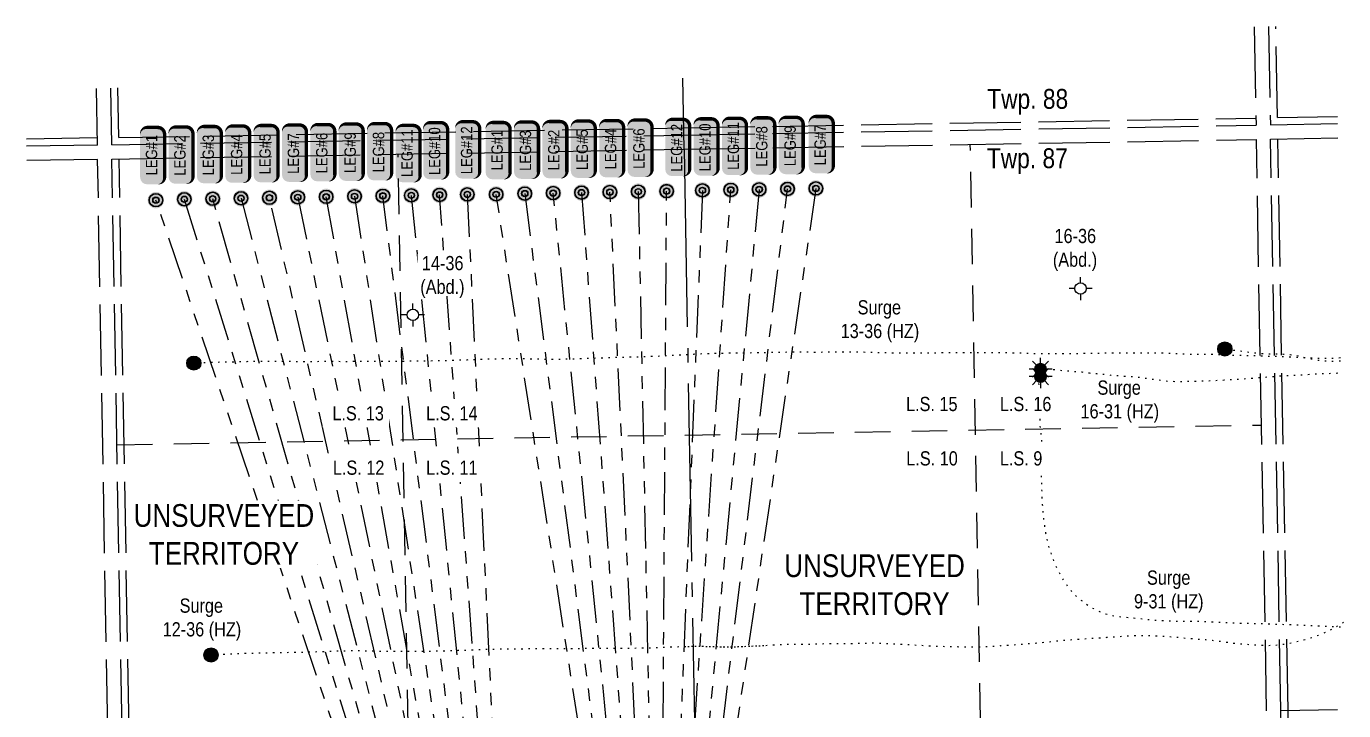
# Model space of a CAD drawing. Extents: x 570482 to 581403, y 6264409 to 6273171.
# Drawn here: x 580474 to 581403, y 6270795 to 6271276 of the extents above; entities that cross this region are included whole.
import ezdxf

# ---------------------------------------------------------------- set-up
doc = ezdxf.new("R2010")
doc.units = 0
doc.header["$LTSCALE"] = 5
for name, pattern in [('foc-DOT', [1, 0.2, -0.8]), ('foc-DRILLPATH', [14.75, 6, -1.75, 1.75, -1.75, 1.75, -1.75]), ('foc-LSD', [8, 5, -3]), ('foc-QUARTERLINE', [33, 25, -3, 2, -3]), ('foc-UNSURVEYED', [12.5, 10, -2.5])]:
    doc.linetypes.add(name, pattern=pattern)
for name, color, linetype in [('ABADATA-DRILL', 8, 'foc-DOT'), ('ABADATA-DRILL-T', 8, 'Continuous'), ('CG-NOTES', 7, 'Continuous'), ('D-TXT', 6, 'Continuous'), ('DETAIL-HZ-Existing', 8, 'foc-DOT'), ('DRILL-T', 8, 'Continuous'), ('L-MON', 1, 'Continuous'), ('L-QSEC', 8, 'foc-QUARTERLINE'), ('L-SECTION-LSD', 7, 'foc-LSD'), ('L-UNS-T', 3, 'Continuous'), ('L-USEC', 7, 'foc-UNSURVEYED'), ('P-PDRILLPATH', 12, 'foc-DRILLPATH')]:
    doc.layers.add(name, color=color, linetype=linetype)
doc.styles.add('100L', font='ARIALN.TTF', dxfattribs={"height": 11})
doc.styles.add('80', font='ARIALN.TTF', dxfattribs={"height": 10})
doc.styles.add('80L', font='ARIALN.TTF', dxfattribs={"height": 10})

# ---------------------------------------------------------------- blocks, each defined once
blk = doc.blocks.new('GABD')
for p, q in [((-0.81, 0), (-1.62, 0)), ((0, 0.81), (0, 1.62)), ((1.62, 0), (0.81, 0)), ((0, -0.81), (0, -1.62))]:
    blk.add_line(p, q)
blk.add_circle((0, 0), 0.8)
blk = doc.blocks.new('BH-Existing')
at = {"layer": 'ABADATA-DRILL-T'}
h = blk.add_hatch(color=256, dxfattribs=at)
h.dxf.hatch_style = 1
edge = h.paths.add_edge_path()
edge.add_arc((0, 0), 0.5, 0, 360)
blk.add_circle((0, 0), 0.5, dxfattribs=at)
blk = doc.blocks.new('plbh')
at = {"layer": 'L-MON'}
h = blk.add_hatch(color=255, dxfattribs=at)
h.dxf.hatch_style = 1
edge = h.paths.add_edge_path()
edge.add_arc((0, 0), 1.16, 0, 360)
h = blk.add_hatch(color=256, dxfattribs=at)
h.dxf.hatch_style = 1
h.paths.add_polyline_path([(-0.96, 0, 1), (0.96, 0, 1)])
h.paths.add_polyline_path([(0.91, 0, -1), (-0.91, 0, -1)], flags=16)
h.paths.add_polyline_path([(0.45, 0, -1), (-0.45, 0, -1)], flags=0)
h = blk.add_hatch(color=256, dxfattribs=at)
h.dxf.hatch_style = 1
h.paths.add_polyline_path([(-0.45, 0, 1), (0.45, 0, 1)])
h.paths.add_polyline_path([(0.4, 0, -1), (-0.4, 0, -1)], flags=16)
at = {"layer": 'L-MON', "color": 240}
for radius in [0.96, 0.91, 0.45, 0.4]:
    blk.add_circle((0, 0), radius, dxfattribs=at)
blk = doc.blocks.new('GAS')
h = blk.add_hatch(color=255)
h.dxf.hatch_style = 1
edge = h.paths.add_edge_path()
edge.add_arc((0, 0), 0.9, 0, 360)
for p, q in [((-0.81, 0), (-1.62, 0)), ((-0.57, 0.57), (-1.14, 1.14)), ((0, 0.81), (0, 1.62)), ((0.57, 0.57), (1.14, 1.14)), ((1.62, 0), (0.81, 0)), ((-0.57, -0.57), (-1.14, -1.14)), ((0, -0.81), (0, -1.62)), ((1.14, -1.14), (0.57, -0.57))]:
    blk.add_line(p, q)
blk.add_circle((0, 0), 0.8)
blk = doc.blocks.new('*U110')
h = blk.add_hatch(color=254)
edge = h.paths.add_edge_path()
edge.add_line((-19, -11.5), (19, -11.5))
edge.add_arc((19, -5.5), 6, 270, 360)
edge.add_line((25, -5.5), (25, 4))
edge.add_arc((19, 4), 6, 0, 90)
edge.add_line((19, 10), (-19, 10))
edge.add_arc((-19, 4), 6, 90, 180)
edge.add_line((-25, 4), (-25, -5.5))
edge.add_arc((-19, -5.5), 6, 180, 270)
at = {"color": 1, "flags": 128}
blk.add_lwpolyline([(-19, -11.5, 3, 3, 0), (19, -11.5, 3, 3, 0.414214), (25, -5.5, 3, 3, 0), (25, 4, 3, 0, 0.414214), (19, 10, 0, 0, 0), (-19, 10, 0, 0, 0.414214), (-25, 4, 0, 0, 0), (-25, -5.5, 0, 3, 0.414214)], format="xyseb", close=True, dxfattribs=at)
blk.add_lwpolyline([(-18.6, -4.6, 0, 10, 0), (0, 0, 5, 5, 0)], format="xyseb", dxfattribs=at)
at = {"color": 1, "style": '80'}
blk.add_attdef('ENTER_TEXT_001', (-36, -5), '', height=10, dxfattribs=at)

msp = doc.modelspace()

# ---------------------------------------------------------------- linework, layer by layer
at = {"layer": 'ABADATA-DRILL', "flags": 128}
for points in [[(580990.433, 6271046.349), (580986.482, 6271046.293), (580981.667, 6271046.216), (580976.837, 6271046.168), (580972.017, 6271046.115), (580967.188, 6271046.052), (580962.358, 6271045.979), (580957.53, 6271045.857), (580952.697, 6271045.679), (580947.9, 6271045.466), (580943.074, 6271045.219), (580938.248, 6271044.931), (580933.408, 6271044.643), (580928.612, 6271044.36), (580923.766, 6271044.097), (580918.919, 6271043.879), (580914.092, 6271043.676), (580909.259, 6271043.513), (580905.576, 6271043.411), (580900.742, 6271043.308), (580895.918, 6271043.216), (580891.089, 6271043.078), (580886.277, 6271042.9), (580881.439, 6271042.727), (580876.606, 6271042.579), (580871.768, 6271042.411), (580866.931, 6271042.218), (580862.128, 6271042.041), (580857.305, 6271041.883), (580852.472, 6271041.78), (580847.611, 6271041.757), (580842.755, 6271041.753), (580837.919, 6271041.775), (580833.077, 6271041.852), (580828.279, 6271041.98), (580823.446, 6271042.092), (580818.654, 6271042.155), (580813.819, 6271042.142), (580808.989, 6271042.069), (580804.14, 6271042.001), (580799.285, 6271041.908), (580794.448, 6271041.745), (580789.611, 6271041.527), (580784.778, 6271041.334), (580779.941, 6271041.151), (580775.114, 6271040.963), (580770.276, 6271040.81), (580765.411, 6271040.716), (580760.572, 6271040.638), (580755.738, 6271040.56), (580750.903, 6271040.492), (580746.063, 6271040.439), (580741.228, 6271040.386), (580736.374, 6271040.303), (580731.519, 6271040.25), (580726.679, 6271040.242), (580721.823, 6271040.228), (580716.973, 6271040.19), (580712.142, 6271040.177), (580707.302, 6271040.179), (580702.466, 6271040.161), (580697.62, 6271040.158), (580692.764, 6271040.17), (580687.923, 6271040.207), (580683.077, 6271040.204), (580678.232, 6271040.145), (580673.382, 6271040.107), (580668.536, 6271040.109), (580663.7, 6271040.141), (580658.853, 6271040.188), (580653.997, 6271040.245), (580649.155, 6271040.297), (580644.308, 6271040.338), (580639.448, 6271040.335), (580634.608, 6271040.267), (580629.779, 6271040.149), (580624.941, 6271040.006), (580620.092, 6271039.908), (580615.263, 6271039.835), (580610.449, 6271039.717), (580605.606, 6271039.569), (580600.758, 6271039.416), (580592.446, 6271039.15)], [(581400.197, 6271042.788), (581398.896, 6271042.644), (581394.489, 6271042.434), (581390.064, 6271042.404), (581385.638, 6271042.418), (581381.201, 6271042.482), (581376.682, 6271042.65), (581372.117, 6271042.907), (581367.581, 6271043.21), (581362.95, 6271043.501), (581358.285, 6271043.711), (581353.592, 6271043.825), (581348.855, 6271043.924), (581344.117, 6271044.053), (581339.363, 6271044.182), (581334.616, 6271044.285), (581329.843, 6271044.399), (581325.07, 6271044.537), (581320.376, 6271044.686), (581315.471, 6271044.897), (581310.642, 6271045.114), (581305.804, 6271045.236), (581300.987, 6271045.289), (581296.156, 6271045.286), (581294.636, 6271045.278), (581287.142, 6271045.452), (581282.235, 6271045.758), (581277.554, 6271046.048), (581272.871, 6271046.198), (581268.189, 6271046.237), (581263.504, 6271046.217), (581258.819, 6271046.182), (581254.129, 6271046.137), (581249.439, 6271046.096), (581244.948, 6271046.08), (581240.062, 6271046.081), (581235.372, 6271046.075), (581230.687, 6271046.035), (581226.002, 6271045.96), (581221.353, 6271045.87), (581216.629, 6271045.789), (581211.939, 6271045.714), (581207.255, 6271045.654), (581202.569, 6271045.659), (581197.882, 6271045.699), (581193.191, 6271045.713), (581188.521, 6271045.713), (581183.828, 6271045.803), (581179.145, 6271045.953), (581174.462, 6271046.078), (581169.779, 6271046.182), (581165.086, 6271046.287), (581160.399, 6271046.392), (581155.717, 6271046.442), (581151.031, 6271046.441), (581146.341, 6271046.401), (581141.656, 6271046.361), (581136.971, 6271046.336), (581132.28, 6271046.325), (581127.599, 6271046.36), (581122.913, 6271046.365), (581118.228, 6271046.3), (581113.539, 6271046.224), (581108.854, 6271046.169), (581104.164, 6271046.124), (581099.484, 6271046.109), (581094.793, 6271046.123), (581090.111, 6271046.148), (581085.41, 6271046.178), (581080.713, 6271046.267), (581076.014, 6271046.402), (581071.316, 6271046.551), (581066.618, 6271046.696), (581061.92, 6271046.786), (581057.224, 6271046.81), (581052.523, 6271046.81), (581047.832, 6271046.814), (581043.132, 6271046.794), (581038.432, 6271046.748), (581033.737, 6271046.728), (581029.036, 6271046.722), (581024.335, 6271046.742), (581019.638, 6271046.782), (581014.942, 6271046.806), (581010.242, 6271046.746), (581005.548, 6271046.64), (581000.849, 6271046.54), (580996.151, 6271046.429), (580991.316, 6271046.361), (580986.482, 6271046.293), (580981.667, 6271046.216), (580976.837, 6271046.168), (580972.017, 6271046.115), (580967.188, 6271046.052), (580962.358, 6271045.979), (580957.53, 6271045.857), (580952.697, 6271045.679), (580947.9, 6271045.466), (580943.074, 6271045.219), (580938.248, 6271044.931), (580937.715, 6271044.899)], [(581400.224, 6271040.607), (581399.246, 6271040.46), (581394.914, 6271040.271), (581390.581, 6271040.373), (581386.228, 6271040.779), (581381.905, 6271041.475), (581377.632, 6271042.392), (581373.353, 6271043.4), (581369.047, 6271044.277), (581364.764, 6271044.914), (581360.386, 6271045.324), (581356.002, 6271045.49), (581351.627, 6271045.48), (581347.211, 6271045.51), (581342.824, 6271045.82), (581338.434, 6271046.36), (581334.037, 6271046.95), (581329.56, 6271047.554), (581324.999, 6271048.126), (581318.298, 6271048.964), (581318.193, 6271048.982)], [(581192.987, 6271034.718), (581192.987, 6271034.718), (581192.992, 6271034.713), (581193.067, 6271034.675), (581193.132, 6271034.671), (581193.262, 6271034.668), (581193.327, 6271034.685), (581193.337, 6271034.69), (581193.477, 6271034.717), (581193.716, 6271034.757), (581194.025, 6271034.797), (581194.37, 6271034.828), (581194.76, 6271034.83), (581195.241, 6271034.794), (581195.822, 6271034.745), (581196.502, 6271034.702), (581197.293, 6271034.671), (581198.179, 6271034.632), (581199.155, 6271034.56), (581200.248, 6271034.444), (581201.455, 6271034.306), (581202.768, 6271034.16), (581204.206, 6271034.006), (581205.739, 6271033.868), (581207.371, 6271033.753), (581209.064, 6271033.633), (581210.801, 6271033.52), (581212.594, 6271033.387), (581214.422, 6271033.21), (581216.245, 6271033.048), (581218.054, 6271032.89), (581219.848, 6271032.683), (581221.603, 6271032.424), (581223.322, 6271032.195), (581225.04, 6271032.026), (581226.773, 6271031.878), (581228.491, 6271031.739), (581230.214, 6271031.605), (581231.942, 6271031.451), (581233.656, 6271031.262), (581235.334, 6271031.082), (581236.952, 6271030.921), (581238.545, 6271030.76), (581240.158, 6271030.609), (581241.801, 6271030.488), (581243.423, 6271030.403), (581245.045, 6271030.297), (581246.703, 6271030.157), (581248.411, 6271030.008), (581250.128, 6271029.879), (581251.856, 6271029.76), (581253.628, 6271029.622), (581255.422, 6271029.464), (581257.23, 6271029.302), (581259.064, 6271029.11), (581260.929, 6271028.848), (581262.889, 6271028.564), (581264.999, 6271028.287), (581267.235, 6271028.002), (581269.685, 6271027.711), (581272.347, 6271027.354), (581275.286, 6271026.907), (581278.418, 6271026.549), (581281.667, 6271026.352), (581285.049, 6271026.258), (581288.635, 6271026.263), (581292.363, 6271026.37), (581296.152, 6271026.478), (581300.086, 6271026.56), (581304.286, 6271026.63), (581308.748, 6271026.801), (581313.415, 6271027.05), (581318.256, 6271027.282), (581323.352, 6271027.569), (581328.702, 6271027.906), (581334.17, 6271028.315), (581339.699, 6271028.725), (581345.227, 6271029.134), (581350.799, 6271029.61), (581356.492, 6271030.078), (581362.312, 6271030.408), (581364.666, 6271030.505), (581368.248, 6271030.68), (581374.338, 6271031.025), (581380.542, 6271031.397), (581386.867, 6271031.706), (581393.244, 6271031.981), (581399.644, 6271032.282), (581400.325, 6271032.311)], [(581189.236, 6271028.138), (581189.236, 6271028.138), (581189.26, 6271028.193), (581189.238, 6271028.263), (581189.077, 6271028.33), (581188.801, 6271028.4), (581188.456, 6271028.394), (581188.099, 6271028.197), (581187.752, 6271027.791), (581187.451, 6271027.245), (581187.324, 6271026.538), (581187.399, 6271025.714), (581187.56, 6271024.822), (581187.717, 6271023.86), (581187.786, 6271022.811), (581187.772, 6271021.665), (581187.72, 6271020.389), (581187.665, 6271018.993), (581187.745, 6271017.334), (581187.905, 6271015.697), (581188.05, 6271014.009), (581188.172, 6271012.261), (581188.249, 6271010.472), (581188.29, 6271008.472), (581188.319, 6271006.323), (581188.354, 6271004.093), (581188.376, 6271001.803), (581188.393, 6270999.458), (581188.431, 6270997.073), (581188.544, 6270994.665), (581188.767, 6270992.278), (581189.074, 6270989.979), (581189.39, 6270987.729), (581189.615, 6270985.493), (581189.68, 6270983.288), (581189.614, 6270981.087), (581189.505, 6270978.86), (581189.48, 6270976.614), (581189.516, 6270974.369), (581189.571, 6270972.135), (581189.651, 6270969.891), (581189.677, 6270967.651), (581189.623, 6270965.354), (581189.537, 6270962.953), (581189.488, 6270960.356), (581189.511, 6270957.471), (581189.582, 6270954.317), (581189.693, 6270950.948), (581189.823, 6270947.34), (581190.002, 6270943.548), (581190.227, 6270939.641), (581190.464, 6270935.68), (581190.812, 6270931.645), (581191.305, 6270927.579), (581191.878, 6270923.523), (581192.501, 6270919.504), (581193.283, 6270915.492), (581194.276, 6270911.485), (581195.484, 6270907.456), (581196.831, 6270903.459), (581198.327, 6270899.521), (581200.037, 6270895.671), (581201.915, 6270891.944), (581203.931, 6270888.29), (581206.065, 6270884.743), (581208.41, 6270881.44), (581210.925, 6270878.435), (581213.621, 6270875.653), (581216.538, 6270873.055), (581219.632, 6270870.635), (581222.878, 6270868.394), (581226.316, 6270866.325), (581229.995, 6270864.491), (581233.868, 6270862.976), (581237.858, 6270861.853), (581241.857, 6270861.11), (581245.747, 6270860.62), (581249.625, 6270860.225), (581253.572, 6270859.871), (581257.644, 6270859.484), (581261.848, 6270859.03), (581266.253, 6270858.55), (581270.886, 6270858.143), (581275.732, 6270857.85), (581280.806, 6270857.667), (581286.099, 6270857.552), (581291.576, 6270857.486), (581297.128, 6270857.441), (581302.72, 6270857.362), (581308.424, 6270857.175), (581314.196, 6270856.869), (581320.057, 6270856.555), (581325.973, 6270856.292), (581331.998, 6270856.075), (581338.046, 6270855.974), (581344.129, 6270855.874), (581350.253, 6270855.675), (581356.439, 6270855.416), (581362.705, 6270855.139), (581368.975, 6270854.907), (581375.336, 6270854.622), (581381.693, 6270854.292), (581388.085, 6270854.002), (581394.47, 6270853.767), (581400.89, 6270853.543), (581402.511, 6270853.482)], [(581402.471, 6270856.757), (581402.371, 6270856.683), (581398.388, 6270854.075), (581394.24, 6270851.729), (581389.982, 6270849.646), (581385.611, 6270847.787), (581381.145, 6270846.15), (581376.624, 6270844.748), (581371.996, 6270843.508), (581367.355, 6270842.404), (581362.692, 6270841.469), (581357.969, 6270840.768), (581353.211, 6270840.331), (581348.417, 6270840.199), (581343.618, 6270840.392), (581338.841, 6270840.73), (581334.065, 6270841.043), (581329.297, 6270841.396), (581324.503, 6270841.894), (581319.73, 6270842.552), (581314.952, 6270843.226), (581310.161, 6270843.799), (581305.346, 6270844.271), (581296.233, 6270844.93), (581291.66, 6270845.332), (581287, 6270845.808), (581282.332, 6270846.203), (581277.655, 6270846.553), (581272.974, 6270846.833), (581268.295, 6270847.033), (581263.607, 6270847.162), (581258.926, 6270847.182), (581254.236, 6270847.092), (581249.555, 6270846.877), (581244.88, 6270846.517), (581240.211, 6270846.162), (581235.535, 6270845.902), (581230.859, 6270845.641), (581226.184, 6270845.331), (581221.503, 6270845.036), (581216.833, 6270844.716), (581212.169, 6270844.381), (581207.494, 6270844.041), (581202.831, 6270843.631), (581198.174, 6270843.121), (581193.518, 6270842.592), (581188.856, 6270842.142), (581184.182, 6270841.742), (581179.513, 6270841.372), (581174.849, 6270841.027), (581170.184, 6270840.677), (581165.52, 6270840.342), (581160.85, 6270840.022), (581156.174, 6270839.717), (581151.498, 6270839.462), (581146.816, 6270839.277), (581142.131, 6270839.207), (581137.446, 6270839.201), (581132.764, 6270839.261), (581128.081, 6270839.381), (581123.393, 6270839.486), (581118.71, 6270839.596), (581114.031, 6270839.77), (581109.356, 6270840.025), (581104.68, 6270840.295), (581100, 6270840.54), (581095.324, 6270840.81), (581090.644, 6270841.06), (581085.969, 6270841.315), (581081.293, 6270841.6), (581076.613, 6270841.84), (581071.93, 6270841.935), (581067.245, 6270841.885), (581062.561, 6270841.79), (581057.878, 6270841.674), (581053.038, 6270841.591), (581048.193, 6270841.538), (581043.353, 6270841.51), (581038.508, 6270841.477), (581033.674, 6270841.359), (581028.832, 6270841.176), (581023.992, 6270841.108), (581019.15, 6270841.175), (581014.304, 6270841.182), (581009.46, 6270841.069), (581004.644, 6270840.856), (580999.829, 6270840.538), (580994.994, 6270840.205), (580990.153, 6270839.937), (580985.306, 6270839.749), (580980.459, 6270839.536), (580975.617, 6270839.313), (580970.778, 6270839.205), (580965.942, 6270839.237), (580961.104, 6270839.354), (580956.276, 6270839.461), (580951.443, 6270839.563), (580946.617, 6270839.6), (580941.792, 6270839.548), (580937.715, 6270839.431)], [(580994.115, 6270840.157), (580990.153, 6270839.937), (580985.306, 6270839.749), (580980.459, 6270839.536), (580975.617, 6270839.313), (580970.778, 6270839.205), (580965.942, 6270839.237), (580961.104, 6270839.354), (580956.276, 6270839.461), (580951.443, 6270839.563), (580946.617, 6270839.6), (580941.792, 6270839.548), (580936.974, 6270839.41), (580932.151, 6270839.262), (580927.338, 6270839.075), (580922.531, 6270838.882), (580917.699, 6270838.679), (580912.861, 6270838.496), (580908.042, 6270838.428), (580903.222, 6270838.366), (580898.392, 6270838.308), (580893.562, 6270838.3), (580888.736, 6270838.312), (580883.9, 6270838.329), (580879.083, 6270838.367), (580874.268, 6270838.339), (580869.44, 6270838.191), (580864.616, 6270838.069), (580859.791, 6270838.056), (580854.964, 6270838.098), (580850.138, 6270838.12), (580845.313, 6270838.087), (580840.483, 6270838.01), (580835.643, 6270837.991), (580830.802, 6270837.978), (580825.968, 6270837.896), (580821.114, 6270837.802), (580816.269, 6270837.729), (580811.419, 6270837.701), (580806.589, 6270837.663), (580801.79, 6270837.571), (580796.976, 6270837.443), (580792.129, 6270837.255), (580787.277, 6270837.057), (580782.429, 6270836.903), (580777.586, 6270836.715), (580772.745, 6270836.492), (580767.881, 6270836.364), (580763.031, 6270836.3), (580758.177, 6270836.247), (580753.331, 6270836.249), (580748.495, 6270836.246), (580743.651, 6270836.173), (580738.801, 6270836.11), (580733.961, 6270836.082), (580729.104, 6270836.123), (580724.302, 6270836.216), (580719.449, 6270836.323), (580714.596, 6270836.424), (580709.754, 6270836.506), (580704.913, 6270836.518), (580700.053, 6270836.475), (580695.208, 6270836.422), (580690.37, 6270836.274), (580685.523, 6270836.071), (580680.67, 6270835.882), (580675.833, 6270835.704), (580671.006, 6270835.501), (580666.197, 6270835.364), (580661.367, 6270835.341), (580656.527, 6270835.303), (580651.698, 6270835.185), (580646.85, 6270835.072), (580642.015, 6270834.984), (580637.181, 6270834.901), (580632.337, 6270834.813), (580627.488, 6270834.69), (580622.656, 6270834.512), (580604.572, 6270833.708)]]:
    msp.add_lwpolyline(points, dxfattribs=at)
at = {"layer": 'L-QSEC'}
for p, q in [((580937.887, 6271189.654), (580936.995, 6271239.625)), ((580937.887, 6271189.654), (580945.073, 6270787.231)), ((581358.32, 6270794.624), (581398.236, 6270795.393))]:
    msp.add_line(p, q, dxfattribs=at)
at = {"layer": 'L-SECTION-LSD'}
for p, q in [((581153.887, 6270388.856), (581139.448, 6271193.103)), ((580743.469, 6270784.073), (580736.328, 6271186.206)), ((580538.319, 6270981.69), (581344.637, 6270995.491))]:
    msp.add_line(p, q, dxfattribs=at)
at = {"layer": 'L-USEC'}
for p, q in [((581339.576, 6271275.927), (581340.827, 6271206.606)), ((581349.63, 6271276.099), (581350.881, 6271206.8)), ((581355.814, 6271211.921), (581354.654, 6271276.185)), ((580524.537, 6271192.64), (580523.832, 6271232.557)), ((580534.591, 6271192.812), (580533.886, 6271232.729)), ((580539.527, 6271197.922), (580538.911, 6271232.815)), ((580937.618, 6271204.733), (581340.737, 6271211.631)), ((581355.814, 6271211.921), (581398.12, 6271212.736)), ((580539.527, 6271197.922), (580937.618, 6271204.733)), ((580937.715, 6271199.709), (581340.827, 6271206.606)), ((581350.881, 6271206.8), (581398.181, 6271207.711)), ((580524.448, 6271197.664), (580474.477, 6271196.818)), ((580524.537, 6271192.64), (580474.566, 6271191.794)), ((580534.591, 6271192.812), (580937.715, 6271199.709)), ((580937.887, 6271189.654), (581341.009, 6271196.552)), ((581348.266, 6270794.43), (581341.009, 6271196.552)), ((581351.063, 6271196.746), (581398.304, 6271197.655)), ((581358.32, 6270794.612), (581351.063, 6271196.746)), ((581363.345, 6270794.721), (581356.087, 6271196.843)), ((580524.715, 6271182.586), (580474.743, 6271181.74)), ((580531.815, 6270780.449), (580524.715, 6271182.586)), ((580534.769, 6271182.758), (580937.887, 6271189.654)), ((580541.87, 6270780.626), (580534.769, 6271182.758)), ((580546.894, 6270780.707), (580539.794, 6271182.844)), ((581365.58, 6270392.493), (581358.32, 6270794.612)), ((581370.604, 6270392.602), (581363.345, 6270794.721))]:
    msp.add_line(p, q, dxfattribs=at)
at = {"layer": 'P-PDRILLPATH'}
for p, q in [((580585.755, 6271154.493), (580820.56, 6270400.544)), ((580820.56, 6270400.544), (580605.743, 6271154.835)), ((580625.732, 6271155.176), (580820.56, 6270400.544)), ((580820.56, 6270400.544), (580645.72, 6271155.518)), ((580665.709, 6271155.86), (580820.56, 6270400.544)), ((580820.56, 6270400.544), (580685.698, 6271156.202)), ((580705.686, 6271156.544), (580820.56, 6270400.544)), ((580820.56, 6270400.544), (580725.675, 6271156.886)), ((580745.663, 6271157.228), (580820.56, 6270400.544)), ((580820.56, 6270400.544), (580765.652, 6271157.57)), ((580785.141, 6271157.904), (580820.56, 6270400.544)), ((580825.62, 6271158.496), (580920.558, 6270416.104)), ((580920.558, 6270416.104), (580845.608, 6271158.838)), ((580865.597, 6271159.18), (580920.558, 6270416.104)), ((580920.558, 6270416.104), (580885.585, 6271159.522)), ((580905.574, 6271159.864), (580920.558, 6270416.104)), ((581030.714, 6271162.105), (580920.558, 6270416.104)), ((580920.558, 6270416.104), (581010.725, 6271161.763)), ((580990.736, 6271161.421), (580920.558, 6270416.104)), ((580920.558, 6270416.104), (580970.748, 6271161.079)), ((580950.759, 6271160.737), (580920.558, 6270416.104)), ((580920.558, 6270416.104), (580925.562, 6271160.206))]:
    msp.add_line(p, q, dxfattribs=at)
at = {"layer": 'P-PDRILLPATH', "flags": 128}
msp.add_lwpolyline([(580920.675, 6270416.112), (580805.452, 6271157.941)], dxfattribs=at)

# ---------------------------------------------------------------- block references
at = {"layer": 'ABADATA-DRILL-T'}
for name, p, xscale, yscale, zscale in [('GABD', (581217.156, 6271091.648), 5, 5, 5), ('GABD', (580746.792, 6271073.084), 4.997878399999978, 4.997878399999978, 4.997878399999978), ('BH-Existing', (581318.794, 6271049.111), 9.995756799999956, 9.995756799999956, 9.995756799999956), ('BH-Existing', (580592.446, 6271039.15), 9.995756799999956, 9.995756799999956, 9.995756799999956), ('BH-Existing', (580604.572, 6270833.708), 9.995756799999956, 9.995756799999956, 9.995756799999956)]:
    msp.add_blockref(name, p, dxfattribs=dict(at, xscale=xscale, yscale=yscale, zscale=zscale))
at = {"layer": 'CG-NOTES', "color": 3}
ref = msp.add_blockref('*U110', (580762.044, 6271188.436), dxfattribs=dict(at, xscale=0.8, yscale=0.8, zscale=0.8, rotation=90))
ref.add_attrib('ENTER_TEXT_001', 'LEG#10', (580766.047, 6271171.519), dxfattribs={"layer": '0', "color": 1, "height": 8, "rotation": 90, "style": '80'})
ref = msp.add_blockref('*U110', (580784.635, 6271189.029), dxfattribs=dict(at, xscale=0.8, yscale=0.8, zscale=0.8, rotation=90))
ref.add_attrib('ENTER_TEXT_001', 'LEG#12', (580788.638, 6271172.128), dxfattribs={"layer": '0', "color": 1, "height": 8, "rotation": 90, "style": '80'})
ref = msp.add_blockref('*U110', (580806.084, 6271188.519), dxfattribs=dict(at, xscale=0.8, yscale=0.8, zscale=0.8, rotation=90))
ref.add_attrib('ENTER_TEXT_001', 'LEG#1', (580810.087, 6271174.773), dxfattribs={"layer": '0', "color": 1, "height": 8, "rotation": 90, "style": '80'})
ref = msp.add_blockref('*U110', (580826.073, 6271188.861), dxfattribs=dict(at, xscale=0.8, yscale=0.8, zscale=0.8, rotation=90))
ref.add_attrib('ENTER_TEXT_001', 'LEG#3', (580830.076, 6271174.485), dxfattribs={"layer": '0', "color": 1, "height": 8, "rotation": 90, "style": '80'})
ref = msp.add_blockref('*U110', (580846.061, 6271189.203), dxfattribs=dict(at, xscale=0.8, yscale=0.8, zscale=0.8, rotation=90))
ref.add_attrib('ENTER_TEXT_001', 'LEG#2', (580850.064, 6271174.851), dxfattribs={"layer": '0', "color": 1, "height": 8, "rotation": 90, "style": '80'})
ref = msp.add_blockref('*U110', (580866.05, 6271189.545), dxfattribs=dict(at, xscale=0.8, yscale=0.8, zscale=0.8, rotation=90))
ref.add_attrib('ENTER_TEXT_001', 'LEG#5', (580870.053, 6271175.141), dxfattribs={"layer": '0', "color": 1, "height": 8, "rotation": 90, "style": '80'})
ref = msp.add_blockref('*U110', (580886.039, 6271189.887), dxfattribs=dict(at, xscale=0.8, yscale=0.8, zscale=0.8, rotation=90))
ref.add_attrib('ENTER_TEXT_001', 'LEG#4', (580890.041, 6271175.519), dxfattribs={"layer": '0', "color": 1, "height": 8, "rotation": 90, "style": '80'})
ref = msp.add_blockref('*U110', (580906.027, 6271190.229), dxfattribs=dict(at, xscale=0.8, yscale=0.8, zscale=0.8, rotation=90))
ref.add_attrib('ENTER_TEXT_001', 'LEG#6', (580910.03, 6271175.853), dxfattribs={"layer": '0', "color": 1, "height": 8, "rotation": 90, "style": '80'})
ref = msp.add_blockref('*U110', (580932.59, 6271190.76), dxfattribs=dict(at, xscale=0.8, yscale=0.8, zscale=0.8, rotation=90))
ref.add_attrib('ENTER_TEXT_001', 'LEG#12', (580936.593, 6271173.86), dxfattribs={"layer": '0', "color": 1, "height": 8, "rotation": 90, "style": '80'})
ref = msp.add_blockref('*U110', (580952.579, 6271191.102), dxfattribs=dict(at, xscale=0.8, yscale=0.8, zscale=0.8, rotation=90))
ref.add_attrib('ENTER_TEXT_001', 'LEG#10', (580956.582, 6271174.186), dxfattribs={"layer": '0', "color": 1, "height": 8, "rotation": 90, "style": '80'})
ref = msp.add_blockref('*U110', (580972.567, 6271191.444), dxfattribs=dict(at, xscale=0.8, yscale=0.8, zscale=0.8, rotation=90))
ref.add_attrib('ENTER_TEXT_001', 'LEG#11', (580976.57, 6271175.15), dxfattribs={"layer": '0', "color": 1, "height": 8, "rotation": 90, "style": '80'})
ref = msp.add_blockref('*U110', (580992.556, 6271191.786), dxfattribs=dict(at, xscale=0.8, yscale=0.8, zscale=0.8, rotation=90))
ref.add_attrib('ENTER_TEXT_001', 'LEG#8', (580996.559, 6271177.399), dxfattribs={"layer": '0', "color": 1, "height": 8, "rotation": 90, "style": '80'})
ref = msp.add_blockref('*U110', (581012.545, 6271192.128), dxfattribs=dict(at, xscale=0.8, yscale=0.8, zscale=0.8, rotation=90))
ref.add_attrib('ENTER_TEXT_001', 'LEG#9', (581016.547, 6271177.741), dxfattribs={"layer": '0', "color": 1, "height": 8, "rotation": 90, "style": '80'})
ref = msp.add_blockref('*U110', (581033.719, 6271192.759), dxfattribs=dict(at, xscale=0.8, yscale=0.8, zscale=0.8, rotation=90))
ref.add_attrib('ENTER_TEXT_001', 'LEG#7', (581037.722, 6271178.382), dxfattribs={"layer": '0', "color": 1, "height": 8, "rotation": 90, "style": '80'})
ref = msp.add_blockref('*U110', (580562.658, 6271185.025), dxfattribs=dict(at, xscale=0.8, yscale=0.8, zscale=0.8, rotation=90))
ref.add_attrib('ENTER_TEXT_001', 'LEG#1', (580566.661, 6271171.279), dxfattribs={"layer": '0', "color": 1, "height": 8, "rotation": 90, "style": '80'})
ref = msp.add_blockref('*U110', (580582.647, 6271185.367), dxfattribs=dict(at, xscale=0.8, yscale=0.8, zscale=0.8, rotation=90))
ref.add_attrib('ENTER_TEXT_001', 'LEG#2', (580586.65, 6271171.015), dxfattribs={"layer": '0', "color": 1, "height": 8, "rotation": 90, "style": '80'})
ref = msp.add_blockref('*U110', (580602.635, 6271185.709), dxfattribs=dict(at, xscale=0.8, yscale=0.8, zscale=0.8, rotation=90))
ref.add_attrib('ENTER_TEXT_001', 'LEG#3', (580606.638, 6271171.332), dxfattribs={"layer": '0', "color": 1, "height": 8, "rotation": 90, "style": '80'})
ref = msp.add_blockref('*U110', (580622.624, 6271186.051), dxfattribs=dict(at, xscale=0.8, yscale=0.8, zscale=0.8, rotation=90))
ref.add_attrib('ENTER_TEXT_001', 'LEG#4', (580626.627, 6271171.682), dxfattribs={"layer": '0', "color": 1, "height": 8, "rotation": 90, "style": '80'})
ref = msp.add_blockref('*U110', (580642.613, 6271186.393), dxfattribs=dict(at, xscale=0.8, yscale=0.8, zscale=0.8, rotation=90))
ref.add_attrib('ENTER_TEXT_001', 'LEG#5', (580646.615, 6271171.989), dxfattribs={"layer": '0', "color": 1, "height": 8, "rotation": 90, "style": '80'})
ref = msp.add_blockref('*U110', (580662.601, 6271186.735), dxfattribs=dict(at, xscale=0.8, yscale=0.8, zscale=0.8, rotation=90))
ref.add_attrib('ENTER_TEXT_001', 'LEG#7', (580666.604, 6271172.358), dxfattribs={"layer": '0', "color": 1, "height": 8, "rotation": 90, "style": '80'})
ref = msp.add_blockref('*U110', (580682.59, 6271187.077), dxfattribs=dict(at, xscale=0.8, yscale=0.8, zscale=0.8, rotation=90))
ref.add_attrib('ENTER_TEXT_001', 'LEG#6', (580686.592, 6271172.7), dxfattribs={"layer": '0', "color": 1, "height": 8, "rotation": 90, "style": '80'})
ref = msp.add_blockref('*U110', (580702.578, 6271187.419), dxfattribs=dict(at, xscale=0.8, yscale=0.8, zscale=0.8, rotation=90))
ref.add_attrib('ENTER_TEXT_001', 'LEG#9', (580706.581, 6271173.031), dxfattribs={"layer": '0', "color": 1, "height": 8, "rotation": 90, "style": '80'})
ref = msp.add_blockref('*U110', (580722.567, 6271187.761), dxfattribs=dict(at, xscale=0.8, yscale=0.8, zscale=0.8, rotation=90))
ref.add_attrib('ENTER_TEXT_001', 'LEG#8', (580726.57, 6271173.373), dxfattribs={"layer": '0', "color": 1, "height": 8, "rotation": 90, "style": '80'})
ref = msp.add_blockref('*U110', (580742.676, 6271186.438), dxfattribs=dict(at, xscale=0.8, yscale=0.8, zscale=0.8, rotation=90))
ref.add_attrib('ENTER_TEXT_001', 'LEG#11', (580746.679, 6271170.144), dxfattribs={"layer": '0', "color": 1, "height": 8, "rotation": 90, "style": '80'})
at = {"layer": 'DRILL-T', "xscale": 5, "yscale": 5, "zscale": 5}
msp.add_blockref('GAS', (581188.957, 6271034.84), dxfattribs=at)
at = {"layer": 'L-MON', "color": 3, "xscale": 5, "yscale": 5, "zscale": 5}
for p in [(580765.652, 6271157.57), (580785.141, 6271157.904), (580805.452, 6271157.941), (580825.62, 6271158.496), (580845.608, 6271158.838), (580865.597, 6271159.18), (580885.585, 6271159.522), (580905.574, 6271159.864), (580925.562, 6271160.206), (580950.759, 6271160.737), (580970.748, 6271161.079), (580990.736, 6271161.421), (581010.725, 6271161.763), (581030.714, 6271162.105), (580585.755, 6271154.493), (580605.743, 6271154.835), (580625.732, 6271155.176), (580645.72, 6271155.518), (580665.709, 6271155.86), (580685.698, 6271156.202), (580705.686, 6271156.544), (580725.675, 6271156.886), (580745.663, 6271157.228)]:
    msp.add_blockref('plbh', p, dxfattribs=at)
at = {"layer": 'L-MON', "xscale": 5, "yscale": 5, "zscale": 5}
msp.add_blockref('plbh', (580565.752, 6271153.84), dxfattribs=at)

# ---------------------------------------------------------------- texts
at = {"layer": 'D-TXT', "color": 3, "char_height": 13.9941, "attachment_point": 1, "style": '80L'}
for s, insert in [('Twp. 88', (581151.422, 6271232.15)), ('Twp. 87', (581151.141, 6271190.365))]:
    msp.add_mtext_dynamic_manual_height_columns(s, width=101.3954, gutter_width=47.5, heights=[0], dxfattribs=dict(at, insert=insert))
at = {"layer": 'DETAIL-HZ-Existing', "char_height": 9.99576, "attachment_point": 1, "style": '80L'}
for s, width, insert in [('\\pi13.634;16-36\\P\\pi12.492;(Abd.)', 54.7794, (581185.173, 6271133.64)), ('\\pi12.621;Surge\\P\\pi0.67526;13-36 (HZ)', 54.7794, (581047.49, 6271083.426)), ('\\pi12.609;Surge\\P\\pi0.66363;16-31 (HZ)', 54.75616, (581216.465, 6271026.9)), ('\\pi12.621;Surge\\P\\pi3.4742;9-31 (HZ)', 54.7794, (581251.346, 6270893.154)), ('\\pi12.621;Surge\\P\\pi0.67526;12-36 (HZ)', 54.7794, (580569.835, 6270873.433))]:
    msp.add_mtext_dynamic_manual_height_columns(s, width=width, gutter_width=50, heights=[0], dxfattribs=dict(at, insert=insert))
at = {"layer": 'L-SECTION-LSD', "insert": (581092.35, 6271015.372), "char_height": 10, "attachment_point": 1, "style": '100L', "bg_fill": 3, "box_fill_scale": 1.5, "bg_fill_color": 256, "bg_fill_transparency": 0}
msp.add_mtext_dynamic_manual_height_columns('\\pi1.8458;L.S. 15', width=36.85945, gutter_width=55, heights=[0], dxfattribs=at)

# ---------------------------------------------------------------- next in the draw order: texts
at = {"layer": 'ABADATA-DRILL', "insert": (580751.608, 6271114.535), "char_height": 9.99576, "attachment_point": 1, "style": '80L', "bg_fill": 3, "box_fill_scale": 1.15, "bg_fill_color": 256, "bg_fill_true_color": 256, "bg_fill_transparency": 0}
msp.add_mtext_dynamic_manual_height_columns('\\pi1.5429;14-36\\P\\pi0.4008;(Abd.)', width=30.59795, gutter_width=50, heights=[0], dxfattribs=at)
at = {"layer": 'L-SECTION-LSD', "attachment_point": 1, "style": '100L', "bg_fill": 3, "box_fill_scale": 1.5, "bg_fill_color": 256, "bg_fill_transparency": 0}
for s, width, insert, char_height in [('L.S. 16', 36.94144, (581160.31, 6271015.372), 10), ('\\pi1.9036;L.S. 13', 36.83422, (580688.167, 6271008.824), 9.99576), ('L.S. 14', 36.9982, (580756.097, 6271008.824), 9.9958), ('\\pi2.0291;L.S. 10', 36.95405, (581092.35, 6270977.087), 10), ('L.S. 9', 30.52728, (581160.31, 6270977.087), 10), ('\\pi2.2425;L.S. 12', 37.11172, (580688.167, 6270970.556), 9.99576), ('L.S. 11', 36.4495, (580756.097, 6270970.556), 9.9958)]:
    msp.add_mtext_dynamic_manual_height_columns(s, width=width, gutter_width=55, heights=[0], dxfattribs=dict(at, insert=insert, char_height=char_height))
at = {"layer": 'L-UNS-T', "color": 3, "insert": (581072.045, 6270883.074), "char_height": 15.99321, "attachment_point": 5, "style": '80L', "bg_fill": 3, "box_fill_scale": 1.15, "bg_fill_color": 256, "bg_fill_true_color": 256, "bg_fill_transparency": 0}
msp.add_mtext_dynamic_manual_height_columns('UNSURVEYED TERRITORY', width=126.41375, gutter_width=47.5, heights=[0], dxfattribs=at)

# ---------------------------------------------------------------- next in the draw order: linework, layer by layer
at = {"layer": 'P-PDRILLPATH', "flags": 128}
msp.add_lwpolyline([(580820.799, 6270400.206), (580565.752, 6271153.84)], dxfattribs=at)

# ---------------------------------------------------------------- next in the draw order: block references
at = {"layer": 'DRILL-T', "xscale": 5, "yscale": 5, "zscale": 5}
msp.add_blockref('GAS', (581188.957, 6271029.64), dxfattribs=at)

# ---------------------------------------------------------------- next in the draw order: texts
at = {"layer": 'L-UNS-T', "color": 3, "insert": (580613.671, 6270918.443), "char_height": 15.99321, "attachment_point": 5, "style": '80L', "bg_fill": 3, "box_fill_scale": 1.15, "bg_fill_color": 256, "bg_fill_true_color": 256, "bg_fill_transparency": 0}
msp.add_mtext_dynamic_manual_height_columns('UNSURVEYED TERRITORY', width=126.41375, gutter_width=47.5, heights=[0], dxfattribs=at)

doc.saveas('drawing.dxf')
